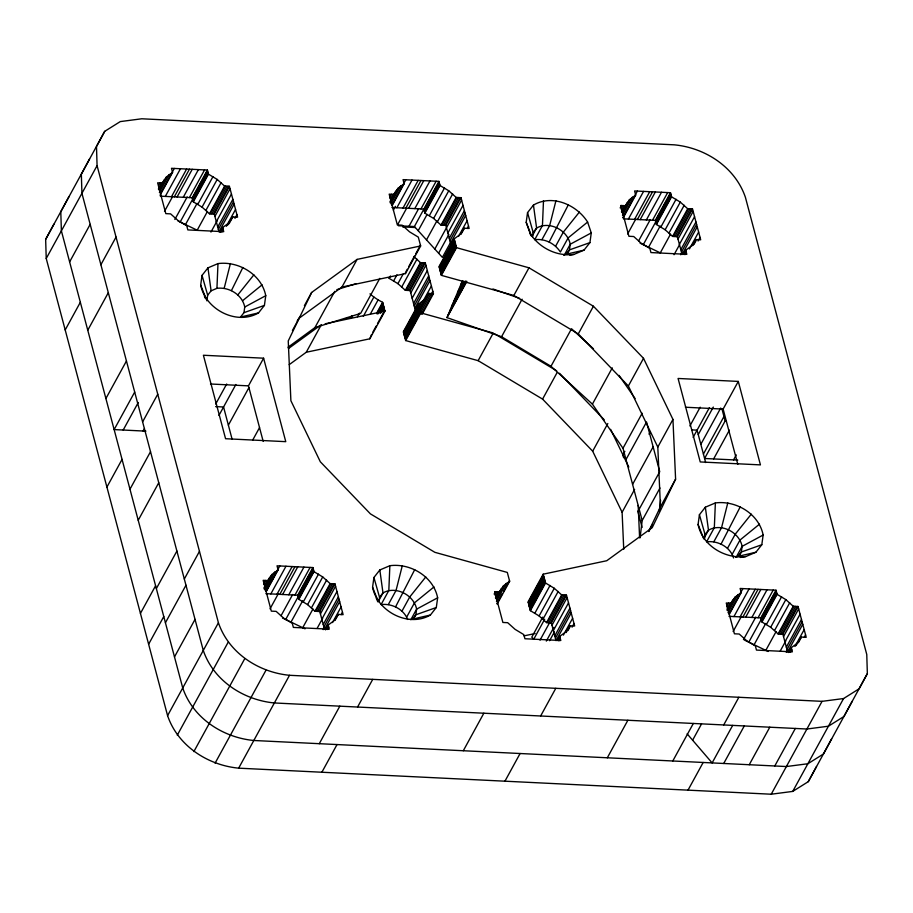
<?xml version="1.0" encoding="UTF-8"?>
<svg xmlns="http://www.w3.org/2000/svg" width="913" height="913" viewBox="0 0 913 913"><rect width="100%" height="100%" fill="white"/><g stroke="black" fill="none" stroke-linecap="round" stroke-linejoin="round"><path stroke-width="1.37" d="M206.886 300.845L207.662 295.196L211.097 290.825L216.94 288.337L217.979 263.595C238.772 260.856 261.575 274.516 265.763 295.686L264.416 305.399L258.516 312.908C236.581 325.724 205.402 309.37 200.689 285.084L202.035 275.384L207.947 267.863L217.979 263.595M389.862 565.706L379.831 569.974L373.919 577.495L372.572 587.207C377.297 611.482 408.465 627.847 430.4 615.031L436.3 607.51L437.647 597.798C433.458 576.628 410.656 562.967 389.862 565.706L388.824 590.46L381.098 604.577C391.768 603.242 403.774 609.165 407.609 619.459M543.486 200.814L542.448 225.568L534.721 239.697C544.81 238.361 554.956 243.543 560.388 252.045L568.114 237.916L587.607 222.053C576.719 204.763 552.182 193.955 533.454 205.094L527.543 212.603L526.196 222.316L530.898 235.68M740.34 557.455L745.864 556.531L755.896 552.251L761.807 544.741L763.154 535.029C758.965 513.859 736.163 500.198 715.37 502.937L714.331 527.68L706.594 541.808C717.675 540.416 730.286 546.91 733.55 557.946M640.059 537.848L642.181 520.513L659.985 487.987M659.254 511.36L660.601 500.324M258.516 312.908L240.518 317.039L243.965 312.668L244.741 307.019C242.299 294.694 229.037 286.75 216.94 288.337M378.963 601.553L379.546 597.307L373.919 577.495M532.587 236.661L533.169 232.427L527.543 212.603M569.838 255.115L573.98 254.407L584.012 250.139L589.924 242.63L591.27 232.918L587.607 222.053M745.864 556.531C725.07 559.27 702.268 545.597 698.08 524.427L699.426 514.715L705.338 507.206L715.37 502.937M704.471 538.773L705.053 534.539L699.426 514.715M224.176 288.303L230.418 263.526M402.302 565.649L396.059 590.426L388.333 604.543M555.926 200.757L549.683 225.534L541.945 239.651M727.809 502.869L721.567 527.646L713.829 541.774M642.181 520.513L622.997 448.26L592.411 404.151L550.984 366.284L501.557 336.737L446.993 317.621L462.252 281.204M440.02 185.51L448.751 190.771L456.158 197.436L460.962 197.665L445.818 225.328L441.013 225.1L433.607 218.435L424.876 213.174L440.02 185.51L438.925 181.379L403.032 179.633L404.128 183.753L398 188.295L393.982 194.389L389.178 194.149L397.36 224.963L402.165 225.191L409.572 231.856L418.302 237.118L420.642 245.939L357.097 259.395L311.641 292.457L288.246 340.948L290.893 400.716L320.326 461.784L370.427 513.882L434.862 552.319L507.308 572.428L509.659 581.261L497.14 604.109M648.584 531.446L660.453 506.841L675.597 479.165L672.949 419.409L643.517 358.33L593.416 306.232L528.981 267.806L456.534 247.685L454.195 238.875L460.323 234.333L464.34 228.239L469.145 228.467L460.962 197.665M675.597 479.165L652.202 527.668L606.746 560.73L543.201 574.186L528.056 601.85L530.396 610.683L539.126 615.944L546.533 622.598L551.338 622.837L566.482 595.173L561.678 594.934L554.282 588.28L545.54 583.008L543.201 574.186M568.365 204.729L549.192 241.968M231.423 290.619L242.858 267.509M414.742 569.621L395.569 606.86M740.249 506.841L721.076 544.08M172.58 172.42L166.451 176.962L162.434 183.057L157.629 182.828L165.812 213.631L170.617 213.87L178.012 220.524L186.754 225.785L187.85 229.916L223.731 231.674L222.635 227.542L228.775 223.012L232.792 216.906L237.585 217.146L229.414 186.332L224.609 186.104L217.203 179.439L208.472 174.178L207.377 170.058L171.484 168.3L172.58 172.42L160.072 195.279M278.111 569.929L271.971 574.471L267.954 580.565L263.161 580.326L271.332 611.139L276.137 611.368L283.544 618.033L292.274 623.294L293.37 627.414L329.262 629.171L328.166 625.051L334.295 620.509L338.312 614.415L343.117 614.654L334.934 583.841L330.129 583.612L322.734 576.948L313.992 571.686L312.897 567.566L277.016 565.809L278.111 569.929L266.254 591.578M414.034 256.77L420.459 262.636L425.264 262.864L433.447 293.678L428.642 293.438L419.352 309.165M635.676 195.085L629.548 199.616L625.531 205.722L620.726 205.482L628.909 236.284L633.713 236.524L641.12 243.178L649.851 248.45L650.946 252.57L686.827 254.328L685.743 250.208L691.871 245.665L695.889 239.56L700.693 239.799L692.51 208.997L687.706 208.757L680.299 202.104L671.569 196.831L670.473 192.711L634.592 190.954L635.676 195.085L623.168 217.933M509.659 581.261L503.52 585.792L499.502 591.898L494.709 591.658L502.88 622.461L507.685 622.7L515.092 629.354L523.822 634.626L524.918 638.746L560.81 640.504L559.715 636.384L565.843 631.842L569.86 625.747L574.665 625.976L566.482 595.173M741.208 592.583L735.079 597.125L731.062 603.219L726.257 602.991L734.429 633.793L739.233 634.033L746.64 640.686L755.371 645.948L756.466 650.079L792.358 651.836L791.263 647.705L797.391 643.174L801.409 637.069L806.213 637.308L798.03 606.494L793.226 606.266L785.831 599.601L777.089 594.34L776.004 590.22L740.112 588.463L741.208 592.583L729.35 614.232M45.65 239.389L104.71 131.335L120.276 121.589L141.777 118.781L674.342 144.836C705.304 147.792 735.17 167.17 745.419 197.356L866.768 654.495L867.35 673.611L808.29 781.665L792.724 791.411L771.223 794.219L238.658 768.164C207.696 765.208 177.83 745.83 167.581 715.644L46.232 258.505L45.65 239.389L53.867 224.21M69.011 196.535L60.794 211.725L61.376 230.841L182.737 687.968C192.974 718.154 222.84 737.544 253.814 740.489L786.367 766.543L807.868 763.747L823.435 754.001L831.652 738.811M89.565 158.999L81.348 174.189L81.93 193.305L203.279 650.444C213.528 680.63 243.394 700.009 274.357 702.964L806.921 729.019L828.411 726.212L843.989 716.465L852.206 701.275M104.71 131.335L96.493 146.525L97.075 165.641L218.424 622.769C228.672 652.955 258.539 672.333 289.512 675.289L822.065 701.344L843.566 698.548L859.133 688.79L867.35 673.611M808.29 781.665L816.507 766.475M46.232 258.505L97.075 165.641M69.628 261.894L90.17 224.358M65.2 329.935L80.344 302.271M100.887 264.736L116.042 237.072M158.714 185.35L160.037 182.942M158.394 189.037L161.681 183.022M159.147 189.071L164.157 179.838M159.204 190.189L166.451 176.962M159.398 192.517L169.27 174.474M161.122 192.495L174.292 168.437M87.762 330.221L108.316 292.685M165.31 196.409L180.466 168.734M171.484 196.706L186.629 169.042M164.511 211.348L172.728 196.329M174.292 196.843L189.436 169.179M177.088 196.98L192.232 169.316M183.262 197.288L198.406 169.613M174.851 219.474L187.176 196.946M189.425 197.585L204.58 169.921M229.414 186.332L214.27 214.007L209.465 213.768L202.058 207.114L193.328 201.841L192.232 197.722L207.377 170.058M192.403 198.372L207.548 170.697M180.169 222.019L193.179 198.247M192.78 199.787L207.924 172.123M193.157 201.202L208.301 173.538M193.328 201.841L208.472 174.178M185.487 224.575L197.128 203.314M197.836 204.284L212.98 176.62M202.058 207.114L217.203 179.439M205.95 210.287L221.106 182.623M207.468 211.428L197.197 230.202L178.035 221.003M105.897 398.536L126.451 361M209.465 213.768L224.609 186.104M210.207 213.802L225.363 186.138M211.862 213.882L227.006 186.218M213.516 213.973L228.661 186.298M214.909 216.415L230.053 188.74M216.313 221.711L231.457 194.035M210.949 232.062L217.123 220.809M217.716 227.006L232.861 199.331M218.355 229.403L233.5 201.739M234.139 204.147L218.994 231.811L214.27 214.007M220.01 232.359L222.635 227.542M220.832 231.799L222.806 228.193M221.87 232.016L223.183 229.608M134.69 392.065L114.148 429.589L145.932 431.153M226.321 226.287L235.543 209.442M227.451 225.42L228.775 223.012M229.083 223.742L232.792 216.906M234.972 218.344L236.946 214.738M123.187 430.034L138.262 402.507M106.912 487.074L122.057 459.41M142.611 421.874L157.755 394.211M143.09 431.016L144.459 428.505M129.966 489.22L150.519 451.684M138.217 520.273L158.759 482.737M215.696 404.037L226.664 384.019M218.949 415.415L235.885 384.476M263.195 441.378L248.462 385.857L263.606 358.193L203.405 355.248L225.568 438.719L285.769 441.664L263.606 358.193M228.376 425.161L248.929 387.626M304.394 305.684L311.641 292.457M292.422 330.506L299.955 316.754M140.442 613.399L155.587 585.735M156.351 588.6L176.905 551.064M252.684 440.1L259.543 427.592M287.96 347.294L314.917 327.607L334.786 291.327M389.611 197.881L391.586 194.275M289.204 364.664L306.254 352.258L321.399 324.594L288.394 348.606M297.239 320.84L298.734 318.489L341.953 287.059L357.097 259.395M390.604 199.16L393.229 194.355M390.034 201.602L395.717 191.159M390.102 202.72L398 188.295M148.625 644.213L163.769 616.549M184.323 579.013L199.468 551.349M390.947 203.85L400.818 185.807M392.008 205.026L405.84 179.77M392.282 205.402L404.128 183.753M165.424 622.757L185.967 585.222M393.377 210.093L395.443 206.338M396.858 207.73L412.014 180.066M403.032 208.038L418.177 180.375M405.84 208.175L420.984 180.512M397.76 224.438L406.673 208.175M408.636 208.312L423.792 180.648M350.569 318.032L351.882 315.624M352.635 315.658L351.322 318.066L346.518 317.827M414.81 208.609L429.955 180.945M357.462 316.731L359.437 313.125M379.819 278.362L360.635 313.399L314.917 327.607M409.001 226.276L418.588 208.757M174.486 656.915L195.04 619.379M420.973 208.917L436.129 181.242M363.328 316.297L373.874 297.056L369.97 293.883M398.399 225.751L414.411 226.538L438.925 181.379M423.952 209.693L439.096 182.029M424.328 211.108L439.473 183.445M424.705 212.535L439.849 184.86M425.264 262.864L410.12 290.539L405.315 290.3L397.908 283.646L389.178 278.374L390.49 275.966M370.199 314.323L378.096 299.886L373.874 297.056M418.2 230.704L427.101 214.441M393.686 280.816L396.972 274.802M429.384 215.616L444.528 187.941M376.67 313.148L382.604 302.317L378.096 299.886M376.841 313.787L382.775 302.968M377.879 314.004L383.152 304.383M379.58 313.022L383.528 305.798M380.401 312.463L383.7 306.448M380.595 313.193L383.894 307.179M383.004 311.196L384.316 308.788M397.908 283.646L403.181 274.014M433.607 218.435L448.751 190.771M371.58 334.466L369.799 338.803L306.254 352.258M372.892 332.058L376.19 326.044M377.503 323.636L384.75 310.409M405.954 271.663L407.278 269.267M408.59 266.858L414.513 256.028M415.837 253.62L420.448 245.198M369.799 338.803L384.944 311.139L382.604 302.317M341.953 287.059L405.498 273.603L420.642 245.939M426.508 239.879L436.791 221.106M401.811 286.819L416.956 259.155M437.498 221.619L452.654 193.944M167.581 715.644L218.424 622.769M405.315 290.3L420.459 262.636M441.013 225.1L456.158 197.436M406.068 290.334L421.213 262.67M441.766 225.134L456.911 197.47M407.712 290.414L422.867 262.75M443.41 225.214L458.554 197.55M409.366 290.494L424.511 262.83M445.065 225.294L460.209 197.63M410.759 292.936L425.903 265.272M434.828 249.055L461.601 200.073M412.162 298.231L427.307 270.568M447.861 233.032L463.005 205.368M438.605 253.221L448.876 234.458M177.27 735.205L228.113 642.33M413.566 303.527L428.711 275.863M449.264 238.327L464.409 210.663M414.205 305.935L429.35 278.271M449.904 240.735L465.048 213.071M450.611 242.379L442.383 257.386L414.411 226.538M263.583 584.058L265.557 580.451M414.844 308.343L429.989 280.679M450.543 243.143L465.687 215.479M264.576 585.336L267.212 580.531M424.625 299.544L418.496 304.075L403.341 331.739L405.68 340.56L478.138 360.669L542.573 399.107L592.674 451.193L622.107 512.273L623.739 549.272M454.195 238.875L439.039 266.539L441.378 275.361L513.836 295.47L578.271 333.907L628.372 385.994L657.805 447.073L660.453 506.841M403.512 332.389L418.668 304.725M439.21 267.189L454.366 239.514M264.005 587.778L269.689 577.336M264.074 588.896L271.971 574.471M403.888 333.804L419.044 306.14M439.587 268.605L454.731 240.941M418.508 308.035L421.806 302.02M404.265 335.219L419.421 307.555M439.963 270.02L455.108 242.356M264.918 590.026L274.79 571.983M422.833 301.61L431.404 285.974M458.531 236.41L467.091 220.775M404.436 335.87L419.592 308.195M440.134 270.67L455.279 242.995M404.63 336.6L419.786 308.936M440.328 271.401L455.473 243.725M419.421 310.283L428.642 293.438M461.042 234.253L464.34 228.239M266.082 590.939L273.98 576.502M275.304 574.094L277.94 569.29M265.98 591.202L279.812 565.946M405.064 338.209L429.395 293.472M440.762 273.01L455.907 245.346M405.486 339.83L420.642 312.155M441.184 274.63L456.34 246.955M420.505 312.805L431.039 293.552M405.68 340.56L420.836 312.897L418.496 304.075M441.378 275.361L456.534 247.685M430.833 294.876L432.808 291.27M467.182 228.467L468.506 226.07M421.498 314.083L432.694 293.632M422.251 314.129L433.447 293.678M270.841 593.907L285.986 566.243M277.004 594.215L292.149 566.551M270.031 608.845L278.26 593.838M279.812 594.352L294.956 566.688M193.864 751.604L244.718 658.73M282.608 594.489L297.764 566.825M288.782 594.785L303.926 567.121M461.168 283.806L462.537 281.307M457.561 292.4L463.724 281.147M281.056 615.727L292.696 594.454M453.966 300.993L464.238 282.22M452.323 304.896L465.333 281.124M451.49 306.882L465.185 281.866M449.653 311.265L466.098 281.227M447.827 315.636L466.315 281.855M294.956 595.093L310.1 567.43M446.993 317.621L466.851 281.341M334.934 583.841L319.79 611.505L314.985 611.276L307.578 604.611L298.848 599.35L297.752 595.23L312.897 567.566M297.923 595.869L313.068 568.206M282.494 617.998L285.689 619.528L298.699 595.755M298.3 597.285L313.444 569.621M298.677 598.711L313.821 571.036M298.848 599.35L313.992 571.686M291.007 622.084L302.66 600.811M215.091 763.154L265.945 670.279M303.356 601.793L318.5 574.117M307.578 604.611L322.734 576.948M311.481 607.796L326.626 580.12M302.717 627.699L312.988 608.937M314.985 611.276L330.129 583.612M315.738 611.311L330.883 583.647M317.382 611.39L332.537 583.727M319.036 611.47L334.181 583.806M320.429 613.913L335.573 586.249M238.658 768.164L289.512 675.289M321.833 619.208L336.977 591.544M317.165 628.315L322.643 618.306M532.096 236.296L536.604 228.056L533.454 205.094M323.236 624.503L338.381 596.84M323.875 626.911L339.02 599.248M323.168 629.628L324.537 627.117M339.659 601.656L324.514 629.319L319.79 611.505M325.53 629.867L328.166 625.051M326.363 629.308L328.338 625.69M327.39 629.514L328.714 627.117M332.503 622.586L341.074 606.951M335.014 620.429L338.312 614.415M478.138 360.669L493.282 333.005L420.836 312.897M513.836 295.47L528.981 267.806M341.154 614.643L342.478 612.246M501.557 336.737L522.11 299.202M555.606 246.225L563.344 232.107L579.401 212.056M564.451 254.83L570.248 244.239L591.27 232.918M566.893 254.601L569.461 249.888L570.248 244.239C567.498 230.11 549.375 220.592 536.604 228.056L533.169 232.427M378.473 601.176L382.981 592.936L379.831 569.974M319.276 743.696L339.83 706.16M620.167 207.924L621.479 205.516M621.16 209.214L623.134 205.596M401.982 611.117L409.72 596.988L425.778 576.948M621.491 211.69L624.789 205.676M621.993 212.113L627.265 202.492M622.301 212.855L629.548 199.616M622.495 215.183L632.367 197.14M622.906 217.556L637.388 191.091M321.878 772.227L337.023 744.563M357.576 707.027L372.721 679.363M406.764 616.926L414.491 602.808L433.983 586.933M628.406 219.063L643.562 191.399M410.827 619.722L416.625 609.131L437.647 597.798M550.984 366.284L571.527 328.748L593.473 348.812M414.559 617.131L415.849 614.78L416.625 609.131C413.886 595.002 395.751 585.484 382.981 592.936L379.546 597.307M634.581 219.36L649.725 191.696M627.608 234.002L635.825 218.983M637.388 219.497L652.533 191.833M640.184 219.634L655.34 191.97M542.573 399.107L557.067 372.641M578.271 333.907L593.416 306.232M646.358 219.942L661.503 192.278M638.632 240.872L650.273 219.599M652.521 220.238L667.677 192.575M692.51 208.997L677.366 236.661L672.561 236.421L665.155 229.768L656.424 224.507L655.329 220.375L670.473 192.711M655.5 221.026L670.644 193.362M643.266 244.684L656.276 220.912M655.876 222.441L671.021 194.777M656.253 223.856L671.397 196.192M656.424 224.507L671.569 196.831M648.584 247.229L660.225 225.968M660.932 226.938L676.077 199.274M665.155 229.768L680.299 202.104M669.046 232.941L684.202 205.277M670.564 234.093L660.293 252.855L640.07 243.143M672.561 236.421L687.706 208.757M673.315 236.467L688.459 208.792M674.958 236.547L690.114 208.872M676.613 236.627L691.757 208.951M678.005 239.069L693.15 211.405M679.409 244.364L694.553 216.701M674.045 254.727L679.534 244.718M592.411 404.151L612.269 367.871M680.813 249.66L695.957 221.996M494.138 594.101L495.451 591.692M681.452 252.068L696.596 224.393M680.744 254.773L682.114 252.273M495.131 595.39L497.106 591.772M697.235 226.801L682.091 254.476L677.366 236.661M683.757 253.814L685.743 250.208M495.462 597.867L498.76 591.852M683.928 254.453L685.914 250.847M495.964 598.289L501.237 588.668M496.284 599.031L503.52 585.792M684.967 254.67L686.291 252.262M496.467 601.359L506.338 583.316M689.429 248.941L698.639 232.096M692.59 245.586L695.889 239.56M692.841 245.198L694.154 242.79M496.969 603.47L502.241 593.849M503.554 591.441L509.488 580.611M694.006 244.41L695.98 240.804M698.068 240.998L700.054 237.391M592.674 451.193L607.818 423.529M628.372 385.994L643.517 358.33M528.25 602.58L543.395 574.916M528.684 604.201L543.828 576.537M529.106 605.821L544.251 578.157M529.3 606.552L544.456 578.888M529.472 607.202L544.616 579.538M529.848 608.617L544.993 580.953M530.225 610.032L545.369 582.368M530.396 610.683L545.54 583.008M622.997 448.26L642.181 413.224M534.904 613.114L550.048 585.45M624.857 451.33L622.883 454.936L623.613 457.675M463.302 750.737L483.844 713.213M539.126 615.944L554.282 588.28M625.998 459.547L646.541 422.011L659.734 471.69L639.18 509.226M542.767 617.108L531.8 637.126L533.728 639.26L544.684 619.242M543.03 619.117L558.174 591.453M649.017 434.177L650.387 431.678M546.533 622.598L561.678 594.934M547.286 622.643L562.431 594.968M548.941 622.723L564.086 595.048M540.017 640.173L549.615 622.655M550.585 622.803L565.729 595.139M551.977 625.245L567.121 597.581M546.316 641.097L553.849 627.334M632.583 484.381L653.137 446.845M553.381 630.541L568.525 602.877M549.603 640.721L554.408 631.956M622.107 512.273L634.615 489.414M657.805 447.073L672.949 419.409M554.784 635.836L569.94 608.172M555.424 638.244L570.568 610.569M571.207 612.977L556.063 640.652L551.338 622.837M557.74 639.99L559.715 636.384M557.911 640.629L559.886 637.023M558.939 640.846L560.262 638.438M563.401 635.117L572.622 618.272M566.151 632.572L569.86 625.747M567.977 630.586L569.952 626.98M572.052 627.174L574.026 623.568M689.908 425.96L700.18 407.187M504.946 781.186L520.09 753.522M540.644 715.986L555.789 688.322M693.127 437.373L709.401 407.643M698.251 434.588L713.315 407.061M648.812 531.503L652.236 525.237M700.83 444.323L720.699 408.043M737.807 464.363L723.13 409.081L738.286 381.417L678.074 378.461L700.237 461.944L760.438 464.888L738.286 381.417M703.421 454.058L723.963 416.522M721.978 409.024L725.139 420.95L704.596 458.486L737.795 460.106M713.635 458.919L729.396 430.149M733.538 459.901L736.277 454.891M704.619 537.232L708.488 530.168L705.338 507.206M607.316 757.79L627.87 720.254M727.49 548.348L735.227 534.219L751.285 514.167M732.26 554.157L739.998 540.04L759.49 524.165M736.335 556.953L742.132 546.351L763.154 535.029M739.416 555.538L741.345 552.011L742.132 546.351C739.382 532.222 721.259 522.715 708.488 530.168L705.053 534.539M726.68 606.711L728.654 603.105M727.01 609.199L730.309 603.185M727.102 610.443L732.785 600.001M727.832 610.352L735.079 597.125M728.015 612.68L737.887 594.637M729.088 613.856L742.908 588.6M733.938 616.572L749.082 588.896M740.101 616.868L755.245 589.205M733.128 631.511L741.356 616.492M742.908 617.005L758.052 589.341M745.716 617.142L760.86 589.478M672.79 760.986L693.332 723.461M751.878 617.45L767.023 589.775M743.467 639.625L755.793 617.108M758.052 617.747L773.197 590.083M692.613 740.203L701.526 723.941M798.03 606.494L782.886 634.17L778.081 633.93L770.675 627.277L761.944 622.004L760.849 617.884L776.004 590.22M761.02 618.535L776.176 590.859M748.786 642.181L761.807 618.409M761.396 619.95L776.552 592.275M761.773 621.365L776.917 593.701M761.944 622.004L777.089 594.34M754.104 644.738L765.756 623.465M766.452 624.446L781.596 596.782M770.675 627.277L785.831 599.601M774.578 630.449L789.722 602.785M688.014 790.144L703.158 762.481M723.712 724.945L738.857 697.281M765.813 650.364L776.084 631.591M778.081 633.93L793.226 606.266M778.835 633.964L793.979 606.3M780.489 634.044L795.634 606.38M782.133 634.124L797.289 606.46M732.671 725.379L712.129 762.914L687.135 733.824M783.525 636.578L798.67 608.903M784.929 641.873L800.073 614.198M780.261 650.98L785.739 640.972M786.333 647.157L801.488 619.493M723.724 763.485L744.278 725.949M786.972 649.565L802.128 621.901M786.264 652.281L787.634 649.782M802.767 624.309L787.611 651.973L782.886 634.17M788.627 652.521L791.263 647.705M789.46 651.962L791.434 648.356M790.487 652.179L791.811 649.771M794.949 646.45L804.17 629.605M796.079 645.571L797.391 643.174M798.361 642.706L801.409 637.069M804.25 637.308L805.574 634.9M749.242 764.729L769.796 727.193M774.772 765.984L795.326 728.448M771.223 794.219L822.065 701.344M792.724 791.411L843.566 698.548M563.686 255.252L566.026 254.259L569.461 249.888L589.924 242.63M735.57 557.375L737.909 556.382L741.345 552.011L761.807 544.741M237.837 294.876L253.894 274.824M242.607 300.697L262.099 284.822M244.741 307.019L265.763 295.686M243.965 312.668L264.416 305.399M436.3 607.51L415.849 614.78L412.402 619.151L430.4 615.031M336.829 289.649L356.013 283.692M566.026 254.259L584.012 250.139M737.909 556.382L755.896 552.251M325.188 323.795L384.944 311.139M524.085 635.87L535.132 633.531M573.98 254.407C556.633 256.69 539.195 247.788 529.86 233.18M160.38 196.169L192.232 197.722M391.928 207.491L423.78 209.054L424.876 213.174M623.476 218.823L655.329 220.375M402.622 226.903L415.392 227.531M210.504 383.996L248.462 385.857M685.423 407.232L723.13 409.081M725.139 420.95L726.303 421.007M215.651 406.605L223.559 406.993L232.039 438.948M691.803 429.897L697.076 430.16L705.669 462.549M265.9 593.667L297.752 595.23M728.996 616.332L760.849 617.884M492.963 288.987L519.668 298.346M744.529 640.139L768.153 651.483M285.689 619.528L305.056 628.829M494.424 333.679L556.668 370.804M559.509 373.291L604.28 419.854M619.025 375.369L635.14 398.604M610.626 429.35L628.806 467.091M376.236 598.072L377.799 601.804M204.352 295.96L205.391 298.448M698.08 524.427L703.752 538.875M526.196 222.316L531.355 235.451M372.572 587.207L378.256 601.644M200.689 285.084L206.372 299.532M202.035 275.384L207.662 295.196M637.765 511.018L642.124 527.44M445.818 225.328L451.25 245.791M410.12 290.539L415.552 310.991M405.292 272.873L405.498 273.603M389.006 277.735L389.178 278.374M207.947 267.863L211.097 290.825M638.176 505.425L639.602 537.711"/></g></svg>
